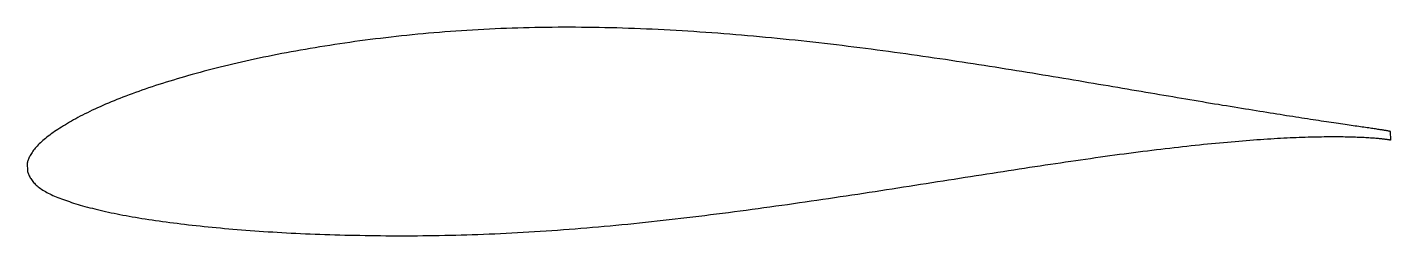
# Model space of a CAD drawing. Header units: metres. Extents: x -17.4 to 35.3, y -3 to 5.1.
import ezdxf

# ---------------------------------------------------------------- set-up
doc = ezdxf.new("R2010")
doc.units = ezdxf.units.M

msp = doc.modelspace()

# ---------------------------------------------------------------- linework, layer by layer
msp.add_lwpolyline([(35.281, 1.035), (35.28, 1.035), (35.277, 1.036), (35.272, 1.037), (35.265, 1.039), (35.256, 1.041), (35.245, 1.043), (35.232, 1.046), (35.217, 1.049), (35.2, 1.052), (35.18, 1.056), (35.159, 1.059), (35.136, 1.063), (35.111, 1.068), (35.084, 1.072), (35.055, 1.077), (35.024, 1.082), (34.99, 1.087), (34.955, 1.093), (34.918, 1.099), (34.879, 1.105), (34.838, 1.111), (34.795, 1.118), (34.75, 1.124), (34.703, 1.132), (34.654, 1.139), (34.603, 1.146), (34.55, 1.154), (34.495, 1.162), (34.438, 1.171), (34.38, 1.179), (34.319, 1.188), (34.256, 1.197), (34.192, 1.207), (34.125, 1.217), (34.057, 1.227), (33.986, 1.237), (33.914, 1.247), (33.84, 1.258), (33.764, 1.269), (33.686, 1.281), (33.606, 1.292), (33.524, 1.304), (33.44, 1.317), (33.355, 1.329), (33.267, 1.342), (33.178, 1.355), (33.087, 1.368), (32.994, 1.382), (32.899, 1.396), (32.803, 1.411), (32.704, 1.425), (32.604, 1.44), (32.502, 1.456), (32.398, 1.472), (32.292, 1.487), (32.185, 1.504), (32.075, 1.52), (31.964, 1.537), (31.852, 1.555), (31.737, 1.572), (31.621, 1.59), (31.503, 1.609), (31.383, 1.627), (31.261, 1.646), (31.138, 1.665), (31.013, 1.685), (30.887, 1.705), (30.758, 1.726), (30.628, 1.746), (30.497, 1.767), (30.364, 1.789), (30.229, 1.81), (30.092, 1.832), (29.954, 1.855), (29.814, 1.878), (29.673, 1.901), (29.53, 1.924), (29.385, 1.948), (29.239, 1.972), (29.091, 1.996), (28.942, 2.02), (28.791, 2.045), (28.639, 2.071), (28.485, 2.096), (28.33, 2.122), (28.173, 2.148), (28.015, 2.175), (27.855, 2.202), (27.694, 2.228), (27.532, 2.256), (27.368, 2.283), (27.202, 2.311), (27.035, 2.34), (26.867, 2.368), (26.698, 2.397), (26.527, 2.426), (26.354, 2.455), (26.181, 2.484), (26.006, 2.514), (25.829, 2.544), (25.652, 2.574), (25.473, 2.605), (25.293, 2.635), (25.111, 2.666), (24.929, 2.697), (24.745, 2.729), (24.56, 2.76), (24.374, 2.792), (24.186, 2.824), (23.997, 2.856), (23.808, 2.888), (23.617, 2.92), (23.425, 2.953), (23.232, 2.985), (23.037, 3.018), (22.842, 3.051), (22.646, 3.083), (22.448, 3.116), (22.25, 3.149), (22.05, 3.183), (21.85, 3.216), (21.648, 3.249), (21.446, 3.282), (21.242, 3.315), (21.038, 3.348), (20.833, 3.382), (20.626, 3.415), (20.419, 3.448), (20.211, 3.481), (20.003, 3.515), (19.793, 3.548), (19.582, 3.581), (19.371, 3.614), (19.159, 3.646), (18.946, 3.679), (18.732, 3.712), (18.518, 3.744), (18.303, 3.777), (18.087, 3.809), (17.87, 3.841), (17.653, 3.873), (17.435, 3.905), (17.217, 3.936), (16.997, 3.967), (16.778, 3.998), (16.557, 4.029), (16.336, 4.06), (16.115, 4.09), (15.892, 4.121), (15.67, 4.15), (15.447, 4.18), (15.223, 4.209), (14.999, 4.238), (14.774, 4.266), (14.549, 4.294), (14.324, 4.322), (14.098, 4.35), (13.872, 4.377), (13.645, 4.404), (13.418, 4.43), (13.191, 4.456), (12.963, 4.481), (12.735, 4.507), (12.507, 4.531), (12.279, 4.556), (12.05, 4.579), (11.821, 4.603), (11.592, 4.625), (11.363, 4.648), (11.133, 4.67), (10.903, 4.691), (10.673, 4.712), (10.443, 4.733), (10.213, 4.753), (9.983, 4.772), (9.753, 4.791), (9.523, 4.809), (9.292, 4.827), (9.062, 4.844), (8.831, 4.861), (8.601, 4.876), (8.371, 4.892), (8.141, 4.907), (7.91, 4.921), (7.68, 4.934), (7.45, 4.947), (7.22, 4.959), (6.991, 4.971), (6.761, 4.982), (6.532, 4.992), (6.302, 5.001), (6.073, 5.01), (5.844, 5.018), (5.616, 5.026), (5.388, 5.032), (5.16, 5.038), (4.932, 5.044), (4.705, 5.048), (4.478, 5.052), (4.251, 5.055), (4.025, 5.057), (3.799, 5.059), (3.573, 5.059), (3.348, 5.059), (3.123, 5.059), (2.899, 5.057), (2.675, 5.055), (2.452, 5.051), (2.229, 5.047), (2.007, 5.043), (1.785, 5.037), (1.564, 5.031), (1.344, 5.024), (1.124, 5.016), (0.904, 5.008), (0.685, 4.998), (0.467, 4.988), (0.25, 4.977), (0.033, 4.965), (-0.183, 4.953), (-0.398, 4.94), (-0.613, 4.926), (-0.827, 4.911), (-1.04, 4.896), (-1.253, 4.879), (-1.464, 4.862), (-1.675, 4.845), (-1.885, 4.827), (-2.094, 4.807), (-2.302, 4.788), (-2.51, 4.768), (-2.716, 4.747), (-2.922, 4.725), (-3.127, 4.703), (-3.331, 4.68), (-3.534, 4.656), (-3.735, 4.632), (-3.936, 4.608), (-4.136, 4.582), (-4.335, 4.557), (-4.533, 4.53), (-4.73, 4.504), (-4.926, 4.476), (-5.121, 4.448), (-5.315, 4.42), (-5.507, 4.391), (-5.699, 4.362), (-5.889, 4.332), (-6.078, 4.301), (-6.267, 4.271), (-6.453, 4.239), (-6.639, 4.207), (-6.824, 4.175), (-7.007, 4.142), (-7.189, 4.109), (-7.37, 4.075), (-7.55, 4.041), (-7.728, 4.006), (-7.906, 3.971), (-8.081, 3.936), (-8.256, 3.9), (-8.429, 3.864), (-8.601, 3.827), (-8.772, 3.79), (-8.941, 3.753), (-9.109, 3.715), (-9.275, 3.676), (-9.44, 3.638), (-9.604, 3.599), (-9.766, 3.56), (-9.927, 3.52), (-10.087, 3.48), (-10.245, 3.44), (-10.401, 3.4), (-10.556, 3.359), (-10.71, 3.318), (-10.862, 3.276), (-11.012, 3.235), (-11.161, 3.193), (-11.309, 3.151), (-11.455, 3.109), (-11.599, 3.066), (-11.742, 3.023), (-11.883, 2.98), (-12.023, 2.937), (-12.161, 2.894), (-12.297, 2.85), (-12.432, 2.806), (-12.565, 2.762), (-12.697, 2.718), (-12.827, 2.674), (-12.955, 2.629), (-13.081, 2.585), (-13.206, 2.54), (-13.33, 2.495), (-13.451, 2.45), (-13.571, 2.405), (-13.689, 2.359), (-13.805, 2.314), (-13.92, 2.268), (-14.033, 2.223), (-14.144, 2.177), (-14.253, 2.131), (-14.361, 2.085), (-14.467, 2.039), (-14.571, 1.993), (-14.673, 1.946), (-14.774, 1.9), (-14.872, 1.854), (-14.969, 1.807), (-15.064, 1.76), (-15.158, 1.714), (-15.249, 1.667), (-15.338, 1.621), (-15.426, 1.574), (-15.512, 1.528), (-15.596, 1.482), (-15.678, 1.435), (-15.758, 1.389), (-15.837, 1.344), (-15.913, 1.298), (-15.988, 1.252), (-16.061, 1.207), (-16.131, 1.162), (-16.2, 1.117), (-16.267, 1.073), (-16.333, 1.029), (-16.396, 0.984), (-16.457, 0.941), (-16.516, 0.897), (-16.574, 0.854), (-16.629, 0.811), (-16.683, 0.768), (-16.734, 0.725), (-16.784, 0.683), (-16.832, 0.64), (-16.877, 0.598), (-16.921, 0.556), (-16.963, 0.515), (-17.003, 0.473), (-17.041, 0.432), (-17.077, 0.391), (-17.11, 0.35), (-17.142, 0.309), (-17.172, 0.269), (-17.2, 0.229), (-17.226, 0.19), (-17.25, 0.151), (-17.272, 0.113), (-17.292, 0.075), (-17.31, 0.039), (-17.327, 0.003), (-17.341, -0.031), (-17.353, -0.063), (-17.363, -0.093), (-17.371, -0.12), (-17.378, -0.144), (-17.382, -0.162), (-17.385, -0.173), (-17.377, -0.51), (-17.376, -0.512), (-17.373, -0.52), (-17.368, -0.533), (-17.36, -0.552), (-17.35, -0.578), (-17.339, -0.608), (-17.325, -0.641), (-17.309, -0.676), (-17.291, -0.712), (-17.271, -0.749), (-17.249, -0.785), (-17.225, -0.822), (-17.199, -0.858), (-17.171, -0.893), (-17.141, -0.929), (-17.109, -0.964), (-17.075, -0.998), (-17.039, -1.032), (-17.001, -1.066), (-16.962, -1.099), (-16.92, -1.131), (-16.876, -1.163), (-16.83, -1.195), (-16.783, -1.226), (-16.733, -1.257), (-16.682, -1.287), (-16.628, -1.317), (-16.573, -1.346), (-16.515, -1.375), (-16.456, -1.404), (-16.395, -1.432), (-16.332, -1.46), (-16.267, -1.487), (-16.2, -1.514), (-16.131, -1.542), (-16.06, -1.568), (-15.987, -1.595), (-15.913, -1.622), (-15.836, -1.648), (-15.758, -1.674), (-15.677, -1.701), (-15.595, -1.727), (-15.511, -1.753), (-15.425, -1.779), (-15.338, -1.805), (-15.248, -1.83), (-15.157, -1.856), (-15.063, -1.881), (-14.968, -1.907), (-14.871, -1.932), (-14.773, -1.957), (-14.672, -1.981), (-14.57, -2.006), (-14.466, -2.03), (-14.36, -2.054), (-14.252, -2.077), (-14.143, -2.101), (-14.031, -2.124), (-13.918, -2.146), (-13.804, -2.169), (-13.687, -2.191), (-13.569, -2.213), (-13.449, -2.235), (-13.328, -2.256), (-13.204, -2.278), (-13.079, -2.298), (-12.953, -2.319), (-12.825, -2.339), (-12.695, -2.36), (-12.563, -2.38), (-12.43, -2.399), (-12.295, -2.418), (-12.159, -2.438), (-12.02, -2.456), (-11.881, -2.475), (-11.74, -2.493), (-11.597, -2.511), (-11.452, -2.529), (-11.306, -2.547), (-11.159, -2.564), (-11.01, -2.581), (-10.859, -2.597), (-10.707, -2.614), (-10.554, -2.63), (-10.399, -2.646), (-10.242, -2.661), (-10.084, -2.677), (-9.925, -2.691), (-9.764, -2.706), (-9.602, -2.72), (-9.438, -2.734), (-9.273, -2.748), (-9.107, -2.761), (-8.939, -2.774), (-8.77, -2.787), (-8.599, -2.8), (-8.427, -2.812), (-8.254, -2.823), (-8.08, -2.835), (-7.904, -2.846), (-7.727, -2.856), (-7.548, -2.866), (-7.369, -2.876), (-7.188, -2.885), (-7.006, -2.895), (-6.823, -2.903), (-6.638, -2.911), (-6.453, -2.919), (-6.266, -2.927), (-6.078, -2.934), (-5.889, -2.941), (-5.698, -2.947), (-5.507, -2.953), (-5.315, -2.958), (-5.121, -2.963), (-4.927, -2.968), (-4.731, -2.972), (-4.534, -2.975), (-4.337, -2.979), (-4.138, -2.982), (-3.938, -2.984), (-3.737, -2.986), (-3.536, -2.988), (-3.333, -2.989), (-3.13, -2.99), (-2.925, -2.99), (-2.72, -2.99), (-2.514, -2.989), (-2.307, -2.988), (-2.099, -2.986), (-1.89, -2.984), (-1.68, -2.981), (-1.47, -2.978), (-1.259, -2.974), (-1.047, -2.969), (-0.834, -2.964), (-0.621, -2.959), (-0.407, -2.953), (-0.192, -2.946), (0.024, -2.938), (0.24, -2.931), (0.457, -2.922), (0.674, -2.913), (0.892, -2.903), (1.111, -2.893), (1.33, -2.882), (1.55, -2.87), (1.771, -2.858), (1.992, -2.845), (2.213, -2.832), (2.435, -2.818), (2.658, -2.803), (2.881, -2.788), (3.104, -2.772), (3.328, -2.756), (3.552, -2.739), (3.777, -2.721), (4.002, -2.703), (4.227, -2.684), (4.453, -2.665), (4.679, -2.645), (4.906, -2.625), (5.132, -2.604), (5.359, -2.583), (5.587, -2.561), (5.814, -2.538), (6.042, -2.515), (6.27, -2.492), (6.498, -2.468), (6.726, -2.444), (6.955, -2.419), (7.184, -2.393), (7.412, -2.368), (7.641, -2.342), (7.87, -2.315), (8.099, -2.288), (8.328, -2.261), (8.557, -2.233), (8.787, -2.205), (9.016, -2.176), (9.245, -2.147), (9.474, -2.118), (9.703, -2.088), (9.932, -2.059), (10.161, -2.029), (10.39, -1.998), (10.619, -1.967), (10.848, -1.936), (11.076, -1.905), (11.304, -1.874), (11.533, -1.842), (11.761, -1.81), (11.988, -1.778), (12.216, -1.746), (12.443, -1.713), (12.67, -1.68), (12.897, -1.648), (13.123, -1.614), (13.349, -1.581), (13.575, -1.548), (13.8, -1.515), (14.025, -1.481), (14.25, -1.447), (14.474, -1.413), (14.698, -1.379), (14.921, -1.346), (15.144, -1.312), (15.367, -1.278), (15.589, -1.243), (15.81, -1.209), (16.031, -1.175), (16.252, -1.141), (16.472, -1.107), (16.691, -1.072), (16.909, -1.038), (17.128, -1.004), (17.345, -0.97), (17.562, -0.936), (17.778, -0.902), (17.994, -0.868), (18.209, -0.835), (18.423, -0.801), (18.636, -0.768), (18.849, -0.734), (19.061, -0.701), (19.272, -0.668), (19.482, -0.635), (19.692, -0.603), (19.901, -0.57), (20.109, -0.538), (20.316, -0.506), (20.522, -0.474), (20.728, -0.442), (20.932, -0.411), (21.136, -0.38), (21.338, -0.349), (21.54, -0.318), (21.741, -0.288), (21.941, -0.258), (22.14, -0.228), (22.337, -0.199), (22.534, -0.169), (22.73, -0.141), (22.925, -0.112), (23.119, -0.084), (23.311, -0.056), (23.503, -0.029), (23.693, -0.002), (23.883, 0.025), (24.071, 0.051), (24.258, 0.077), (24.444, 0.103), (24.629, 0.128), (24.812, 0.153), (24.995, 0.177), (25.176, 0.201), (25.356, 0.224), (25.535, 0.247), (25.712, 0.27), (25.888, 0.292), (26.063, 0.314), (26.237, 0.335), (26.409, 0.356), (26.58, 0.377), (26.75, 0.397), (26.918, 0.416), (27.085, 0.435), (27.251, 0.454), (27.415, 0.472), (27.578, 0.49), (27.739, 0.507), (27.899, 0.523), (28.058, 0.54), (28.215, 0.556), (28.371, 0.571), (28.525, 0.586), (28.678, 0.601), (28.829, 0.615), (28.979, 0.628), (29.127, 0.641), (29.274, 0.654), (29.419, 0.666), (29.562, 0.678), (29.704, 0.689), (29.845, 0.7), (29.984, 0.71), (30.121, 0.72), (30.257, 0.73), (30.391, 0.739), (30.524, 0.748), (30.654, 0.756), (30.784, 0.764), (30.911, 0.771), (31.037, 0.778), (31.161, 0.785), (31.284, 0.791), (31.405, 0.797), (31.524, 0.802), (31.641, 0.807), (31.757, 0.812), (31.871, 0.816), (31.983, 0.819), (32.094, 0.823), (32.202, 0.826), (32.309, 0.828), (32.415, 0.831), (32.518, 0.833), (32.62, 0.835), (32.72, 0.836), (32.818, 0.837), (32.914, 0.838), (33.008, 0.838), (33.101, 0.838), (33.192, 0.838), (33.281, 0.837), (33.368, 0.837), (33.453, 0.836), (33.536, 0.834), (33.618, 0.833), (33.697, 0.831), (33.775, 0.829), (33.851, 0.827), (33.925, 0.825), (33.997, 0.822), (34.067, 0.819), (34.136, 0.817), (34.202, 0.814), (34.266, 0.81), (34.329, 0.807), (34.389, 0.804), (34.448, 0.8), (34.505, 0.796), (34.56, 0.793), (34.612, 0.789), (34.663, 0.785), (34.712, 0.781), (34.759, 0.777), (34.804, 0.773), (34.847, 0.768), (34.888, 0.764), (34.927, 0.76), (34.964, 0.756), (34.999, 0.752), (35.032, 0.748), (35.063, 0.744), (35.093, 0.74), (35.12, 0.736), (35.145, 0.733), (35.168, 0.729), (35.189, 0.726), (35.208, 0.723), (35.225, 0.72), (35.24, 0.717), (35.254, 0.714), (35.265, 0.712), (35.274, 0.71), (35.281, 0.708), (35.286, 0.707), (35.289, 0.706), (35.29, 0.706)], close=True)

doc.saveas('drawing.dxf')
